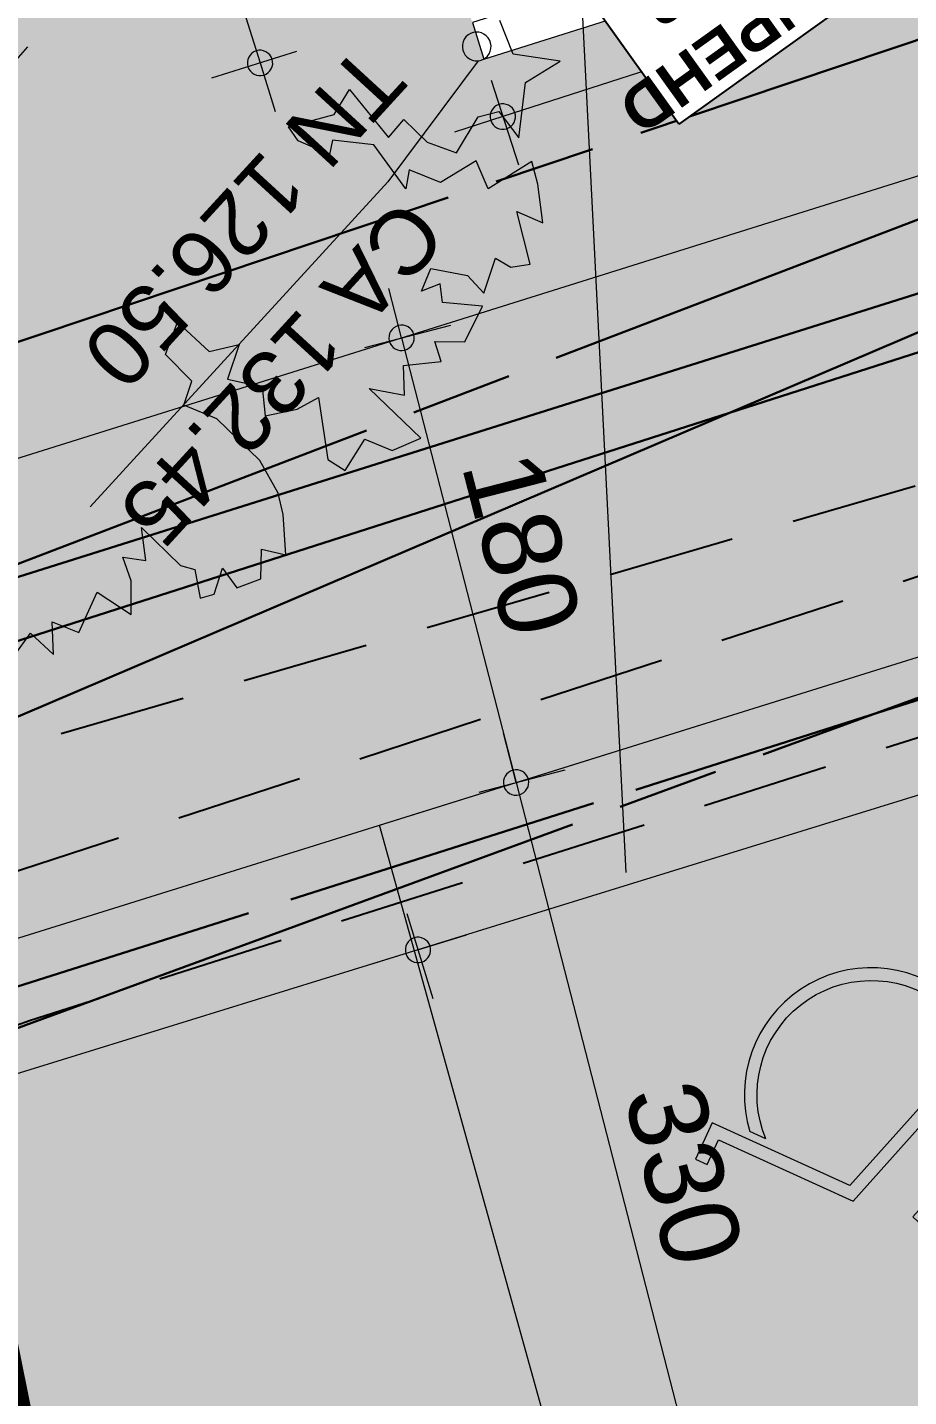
# Model space of a CAD drawing. Header units: metres. Extents: x -2858 to 512, y -1995 to 1252.
# Drawn here: x -430.03 to -426.57, y -145.62 to -140.23 of the extents above; entities that cross this region are included whole.
import ezdxf
from ezdxf.enums import TextEntityAlignment as Align
from ezdxf.lldxf.tags import DXFTag

# ---------------------------------------------------------------- set-up
doc = ezdxf.new("R2010")
doc.units = ezdxf.units.M
for name, pattern in [('AEP-3', [3.3, 2.5, -0.2, 0.4, -0.2]), ('CACHEX2', [0.75, 0.5, -0.25]), ('EU-160', [1.425, 1.25, -0.175])]:
    doc.linetypes.add(name, pattern=pattern)
doc.layers.add('03-HCH-15x30-0 à 10cm', color=7, linetype='Continuous', lineweight=0, true_color=0xb3ffff)
for name, color, linetype, lineweight in [('05.2-EP-400PVC', 5, 'Continuous', 30), ('06-EU-160PVC', 24, 'EU-160', 30), ('07-AEP-BRT', 94, 'AEP-3', 30), ('11-TEL-PVC45X3', 6, 'Continuous', 30)]:
    doc.layers.add(name, color=color, linetype=linetype, lineweight=lineweight)
for name, color, linetype in [('07-AEP-TXT', 94, 'Continuous'), ('09-BT-4X35+TPC75', 1, 'CACHEX2'), ('Calque commun', 7, 'Continuous'), ('Textes', 7, 'Continuous')]:
    doc.layers.add(name, color=color, linetype=linetype)
doc.styles.add('ARIAL GRAS', font='arialbd.ttf')
doc.styles.add('Arial14', font='arial.ttf', dxfattribs={"height": 0.253339})
doc.styles.add('Arial18', font='arial.ttf', dxfattribs={"height": 0.309252})
tags = doc.linetypes.add('DOT2', pattern=[0.125, 0, -0.125]).pattern_tags.tags
tags[6:7] = [DXFTag(74, 4), DXFTag(75, 0), DXFTag(340, '0'), DXFTag(46, 1.0), DXFTag(50, 0.0), DXFTag(44, 0.0), DXFTag(45, 0.0)]
tags[4:5] = [DXFTag(74, 4), DXFTag(75, 0), DXFTag(340, '0'), DXFTag(46, 1.0), DXFTag(50, 0.0), DXFTag(44, 0.0), DXFTag(45, 0.0)]

# ---------------------------------------------------------------- blocks, each defined once
blk = doc.blocks.new('toitvilla68')
at = {"layer": 'Calque commun', "color": 16, "linetype": 'Continuous', "lineweight": 9}
mesh = blk.add_polyface(dxfattribs=at)
corners = [(-19.3559, -20.3653), (-25.9653, -20.3653), (-25.9653, -20.5153), (-19.3559, -20.5153)]
mesh.append_faces([[corners[k] for k in face] for face in [(0, 1, 2, 3)]], dxfattribs={"color": 16})
blk = doc.blocks.new('logoha01-3')
at = {"layer": 'Calque commun', "color": 6, "linetype": 'Continuous', "lineweight": 9}
for p, q in [((-0.1596, 0.8477), (-0.1189, 0.175)), ((-0.088, 0.4913), (-0.1048, 0.7655)), ((-0.088, 0.4913), (0.249, 0.4913)), ((0.249, 0.4913), (0.249, 0.4413)), ((-0.1669, 0.4712), (-0.1637, 0.4189)), ((-0.0719, 0.225), (-0.0849, 0.4413)), ((0.249, 0.4413), (-0.0849, 0.4413)), ((0.3593, 0.225), (-0.0719, 0.225)), ((0.5329, -0.331), (0.3593, 0.225)), ((-0.1189, 0.175), (0.3225, 0.175)), ((0.3225, 0.175), (0.5, -0.3936)), ((0.4062, -0.194), (0.4267, -0.2609)), ((0.6352, -0.299), (0.5329, -0.331)), ((0.6501, -0.3468), (0.6352, -0.299)), ((0.5, -0.3936), (0.6501, -0.3468))]:
    blk.add_line(p, q, dxfattribs=at)
at = {"layer": 'Calque commun', "color": 6, "linetype": 'Continuous', "lineweight": 9, "extrusion": (0, 0, -1)}
for centre, radius, start, end in [((0.0598, 0.8537), 0.1, 356.5381, 176.538), ((0.0581, 0.8522), 0.0984, 175.5861, 298.1951), ((0, -0.0003), 0.45, 205.4946, 68.661)]:
    blk.add_arc(centre, radius, start, end, dxfattribs=at)
at = {"layer": 'Calque commun', "color": 6, "linetype": 'Continuous', "lineweight": 9}
blk.add_arc((0.0001, -0.0002), 0.5001, 109.5038, 328.6263, dxfattribs=at)
blk = doc.blocks.new('new40')
at = {"layer": 'Calque commun', "color": 1, "linetype": 'Continuous', "lineweight": 9}
blk.add_arc((0, 0), 0.5, 0, 359.9994, dxfattribs=at)
blk = doc.blocks.new('DimLine4303')
at = {"layer": 'Calque commun', "color": 1, "linetype": 'Continuous', "lineweight": 9}
for p, q in [((32.1668, 104.9017), (37.8736, 101.5678)), ((37.7979, 101.4382), (37.9745, 101.7404)), ((37.8736, 101.5678), (38.0463, 101.4669))]:
    blk.add_line(p, q, dxfattribs=at)
at = {"layer": 'Calque commun', "color": 1, "linetype": 'Continuous', "lineweight": 9, "xscale": 0.1000000105423249, "yscale": 0.1000000105423249, "zscale": 0.1000000105423249, "rotation": 329.7060236864791}
blk.add_blockref('new40', (37.8736, 101.5678), dxfattribs=at)
blk = doc.blocks.new('new54')
at = {"layer": 'Calque commun', "color": 1, "linetype": 'Continuous', "lineweight": 9}
blk.add_arc((0, 0), 0.5, 0, 359.9994, dxfattribs=at)
blk = doc.blocks.new('DimLine4345')
at = {"layer": 'Calque commun', "color": 1, "linetype": 'Continuous', "lineweight": 9}
for p, q in [((38.3539, 100.7151), (38.456, 100.8871)), ((38.2249, 100.7916), (38.526, 100.6131)), ((33.7633, 92.9739), (38.3539, 100.7151))]:
    blk.add_line(p, q, dxfattribs=at)
at = {"layer": 'Calque commun', "color": 1, "linetype": 'Continuous', "lineweight": 9, "xscale": 0.1000000013967708, "yscale": 0.1000000013967708, "zscale": 0.1000000013967708, "rotation": 59.33157074804234}
blk.add_blockref('new54', (38.3539, 100.7151), dxfattribs=at)
blk = doc.blocks.new('new343')
at = {"layer": 'Calque commun', "color": 1, "linetype": 'Continuous', "lineweight": 9}
blk.add_arc((0, 0), 0.5, 0, 359.9994, dxfattribs=at)
blk = doc.blocks.new('new344')
at = {"layer": 'Calque commun', "color": 1, "linetype": 'Continuous', "lineweight": 9}
blk.add_arc((0, 0), 0.5, 0, 359.9994, dxfattribs=at)
blk = doc.blocks.new('DimLine7004')
at = {"layer": 'Calque commun', "color": 1, "linetype": 'Continuous', "lineweight": 9}
for p, q in [((36.1733, 105.9531), (36.3536, 106.2531)), ((36.2506, 106.0816), (36.0791, 106.1846)), ((36.2506, 106.0816), (40.5388, 103.5059)), ((40.4616, 103.3773), (40.6418, 103.6774)), ((40.5388, 103.5059), (40.7103, 103.403))]:
    blk.add_line(p, q, dxfattribs=at)
at = {"layer": 'Calque commun', "color": 1, "linetype": 'Continuous', "lineweight": 9, "xscale": 0.1000000008769844, "yscale": 0.1000000008769844, "zscale": 0.1000000008769844, "rotation": 329.0091859696225}
for name, p in [('new343', (36.2506, 106.0816)), ('new344', (40.5388, 103.5059))]:
    blk.add_blockref(name, p, dxfattribs=at)
at = {"layer": 'Calque commun', "color": 1, "linetype": 'Continuous', "lineweight": 9, "style": 'Arial18'}
blk.add_text('500', height=0.30925, rotation=329.0092, dxfattribs=at).set_placement((38.3998, 104.8024), align=Align.BOTTOM_CENTER)
blk = doc.blocks.new('new345')
at = {"layer": 'Calque commun', "color": 1, "linetype": 'Continuous', "lineweight": 9}
blk.add_arc((0, 0), 0.5, 0, 359.9994, dxfattribs=at)
blk = doc.blocks.new('DimLine7012')
at = {"layer": 'Calque commun', "color": 1, "linetype": 'Continuous', "lineweight": 9}
for p, q in [((40.4616, 103.3773), (40.6418, 103.6774)), ((40.5388, 103.5059), (40.3674, 103.6089)), ((40.5388, 103.5059), (44.8625, 100.909))]:
    blk.add_line(p, q, dxfattribs=at)
at = {"layer": 'Calque commun', "color": 1, "linetype": 'Continuous', "lineweight": 9, "xscale": 0.1000000053253359, "yscale": 0.1000000053253359, "zscale": 0.1000000053253359, "rotation": 329.0092148889698}
blk.add_blockref('new345', (40.5388, 103.5059), dxfattribs=at)
blk = doc.blocks.new('new347')
at = {"layer": 'Calque commun', "color": 1, "linetype": 'Continuous', "lineweight": 9}
blk.add_arc((0, 0), 0.5, 0, 359.9994, dxfattribs=at)
blk = doc.blocks.new('new348')
at = {"layer": 'Calque commun', "color": 1, "linetype": 'Continuous', "lineweight": 9}
blk.add_arc((0, 0), 0.5, 0, 359.9994, dxfattribs=at)
blk = doc.blocks.new('DimLine7022')
at = {"layer": 'Calque commun', "color": 1, "linetype": 'Continuous', "lineweight": 9}
for p, q in [((39.7905, 103.3542), (39.9015, 103.5206)), ((39.9153, 103.271), (39.6241, 103.4652)), ((38.7879, 101.8517), (39.7905, 103.3542)), ((38.9128, 101.7685), (38.6215, 101.9627)), ((38.7879, 101.8517), (38.6769, 101.6853))]:
    blk.add_line(p, q, dxfattribs=at)
at = {"layer": 'Calque commun', "color": 1, "linetype": 'Continuous', "lineweight": 9, "xscale": 0.1000000003529191, "yscale": 0.1000000003529191, "zscale": 0.1000000003529191, "rotation": 56.28603638625923}
for name, p in [('new348', (39.7905, 103.3542)), ('new347', (38.7879, 101.8517))]:
    blk.add_blockref(name, p, dxfattribs=at)
at = {"layer": 'Calque commun', "color": 1, "linetype": 'Continuous', "lineweight": 9, "style": 'Arial18'}
blk.add_text('180', height=0.30925, rotation=56.286, dxfattribs=at).set_placement((39.2809, 102.6085), align=Align.BOTTOM_CENTER)
blk = doc.blocks.new('new349')
at = {"layer": 'Calque commun', "color": 1, "linetype": 'Continuous', "lineweight": 9}
blk.add_arc((0, 0), 0.5, 0, 359.9994, dxfattribs=at)
blk = doc.blocks.new('new350')
at = {"layer": 'Calque commun', "color": 1, "linetype": 'Continuous', "lineweight": 9}
blk.add_arc((0, 0), 0.5, 0, 359.9994, dxfattribs=at)
blk = doc.blocks.new('DimLine7030')
at = {"layer": 'Calque commun', "color": 1, "linetype": 'Continuous', "lineweight": 9}
for p, q in [((41.627, 106.1064), (41.738, 106.2728)), ((39.7905, 103.3542), (41.627, 106.1064)), ((41.477, 106.1064), (41.827, 106.1064)), ((39.9153, 103.271), (39.6241, 103.4652)), ((39.7905, 103.3542), (39.6795, 103.1879))]:
    blk.add_line(p, q, dxfattribs=at)
at = {"layer": 'Calque commun', "color": 1, "linetype": 'Continuous', "lineweight": 9, "xscale": 0.1000000044827411, "yscale": 0.1000000044827411, "zscale": 0.1000000044827411, "rotation": 56.28604053114486}
for name, p in [('new350', (41.627, 106.1064)), ('new349', (39.7905, 103.3542))]:
    blk.add_blockref(name, p, dxfattribs=at)
at = {"layer": 'Calque commun', "color": 1, "linetype": 'Continuous', "lineweight": 9, "style": 'Arial18'}
blk.add_text('330', height=0.30925, rotation=56.286, dxfattribs=at).set_placement((40.7004, 104.7359), align=Align.BOTTOM_CENTER)
blk = doc.blocks.new('arb5')
at = {"layer": 'Calque commun', "color": 0, "linetype": 'ByBlock', "lineweight": -2}
for p, q in [((0.5471, 1.1695), (0.5453, 1.0957)), ((0.5765, 1.1565), (0.5471, 1.1695)), ((0.587, 1.1277), (0.5765, 1.1565)), ((0.7301, 1.1483), (0.7012, 1.1181)), ((0.7426, 1.1256), (0.7301, 1.1483)), ((0.7656, 1.146), (0.7426, 1.1256)), ((0.7891, 1.134), (0.7656, 1.146)), ((0.3387, 1.1317), (0.3079, 1.0847)), ((0.3544, 1.1189), (0.3387, 1.1317)), ((0.4432, 1.1359), (0.4037, 1.1244)), ((0.4638, 1.113), (0.4432, 1.1359)), ((0.4747, 1.1318), (0.4638, 1.113)), ((0.504, 1.1059), (0.4747, 1.1318)), ((0.6245, 1.1345), (0.587, 1.1277)), ((0.6282, 1.1136), (0.6245, 1.1345)), ((0.7842, 1.1095), (0.7891, 1.134)), ((0.3582, 1.1012), (0.3544, 1.1189)), ((0.3929, 1.1166), (0.3582, 1.1012)), ((0.3908, 1.0919), (0.3929, 1.1166)), ((0.4037, 1.1244), (0.429, 1.0916)), ((0.5259, 1.1274), (0.504, 1.1059)), ((0.5453, 1.0957), (0.5259, 1.1274)), ((0.7012, 1.1181), (0.6884, 1.0993)), ((0.8099, 1.1212), (0.7842, 1.1095)), ((0.8225, 1.1132), (0.8099, 1.1212)), ((0.2983, 1.1123), (0.2724, 1.0819)), ((0.3079, 1.0847), (0.2983, 1.1123)), ((0.5876, 1.0636), (0.6282, 1.1136)), ((0.8046, 1.0894), (0.8225, 1.1132)), ((0.411, 1.0591), (0.3908, 1.0919)), ((0.429, 1.0916), (0.4163, 1.0768)), ((0.6884, 1.0993), (0.6763, 1.0628)), ((0.8115, 1.0755), (0.8046, 1.0894)), ((0.2724, 1.0819), (0.2593, 1.0614)), ((0.4163, 1.0768), (0.4348, 1.0679)), ((0.8099, 1.0195), (0.8115, 1.0755)), ((0.2593, 1.0614), (0.3105, 1.0472)), ((0.4348, 1.0679), (0.411, 1.0591)), ((0.6112, 1.0555), (0.5876, 1.0636)), ((0.6763, 1.0628), (0.6746, 1.0009)), ((0.8832, 1.0722), (0.8574, 1.0487)), ((0.8899, 1.0307), (0.8832, 1.0722)), ((0.3105, 1.0472), (0.2976, 1.0186)), ((0.6386, 1.0356), (0.6112, 1.0555)), ((0.8318, 1.0458), (0.8099, 1.0195)), ((0.8454, 1.026), (0.8318, 1.0458)), ((0.8574, 1.0487), (0.8454, 1.026)), ((0.9334, 1.045), (0.8899, 1.0307)), ((0.9439, 1.0173), (0.9334, 1.045)), ((0.2504, 1.0348), (0.2037, 1.0016)), ((0.2442, 1.0013), (0.2504, 1.0348)), ((0.6187, 1.0132), (0.6386, 1.0356)), ((0.9677, 1.0408), (0.9439, 1.0173)), ((0.9675, 1.0084), (0.9677, 1.0408)), ((0.2976, 1.0186), (0.3388, 1.0065)), ((0.1632, 1.0129), (0.1908, 0.9722)), ((0.2037, 1.0016), (0.1632, 1.0129)), ((0.3388, 1.0065), (0.3512, 0.974)), ((0.637, 0.9815), (0.6187, 1.0132)), ((0.9962, 1.0121), (0.9675, 1.0084)), ((0.2627, 0.9893), (0.2442, 1.0013)), ((0.3053, 0.998), (0.2627, 0.9893)), ((0.3177, 0.9683), (0.3053, 0.998)), ((0.6746, 1.0009), (0.6873, 0.9662)), ((0.3512, 0.974), (0.3682, 0.9845)), ((0.3682, 0.9845), (0.3568, 0.9295)), ((0.6026, 0.966), (0.637, 0.9815)), ((0.1908, 0.9722), (0.1745, 0.9388)), ((0.3166, 0.9348), (0.3177, 0.9683)), ((0.6289, 0.9481), (0.6026, 0.966)), ((0.6873, 0.9662), (0.6636, 0.9557)), ((0.6285, 0.9036), (0.6289, 0.9481)), ((0.6636, 0.9557), (0.6613, 0.9171)), ((0.3411, 0.9355), (0.3166, 0.9348)), ((0.3318, 0.8725), (0.3411, 0.9355)), ((0.3568, 0.9295), (0.3821, 0.8949)), ((0.6613, 0.9171), (0.6285, 0.9036)), ((0.3821, 0.8949), (0.3951, 0.9027)), ((0.3951, 0.9027), (0.4067, 0.8691)), ((0.3614, 0.8782), (0.3318, 0.8725)), ((0.4026, 0.8522), (0.3614, 0.8782)), ((0.4067, 0.8691), (0.4026, 0.8522)), ((0.5602, 0.5987), (0.5236, 0.5982))]:
    blk.add_line(p, q, dxfattribs=at)

msp = doc.modelspace()

# ---------------------------------------------------------------- hatches: boundary and pattern name
at = {"layer": 'Calque commun', "linetype": 'Continuous', "lineweight": 9}
msp.add_hatch(color=41, dxfattribs=at).paths.add_polyline_path([(-422.4855, -136.6164), (-418.259, -135.2843), (-418.1957, -135.5785), (-417.3092, -135.2991), (-417.3725, -135.0049), (-416.1817, -134.6297), (-415.6263, -136.453), (-417.8224, -137.1421), (-417.5521, -137.9992), (-414.2421, -136.9959), (-413.7123, -138.672), (-407.2048, -136.6069), (-416.3215, -108.1295), (-426.7356, -111.4971), (-426.3226, -112.8114), (-436.5768, -115.9928), (-437.3848, -114.3529), (-430.2877, -112.2072), (-430.5834, -111.3044), (-430.1389, -111.173), (-431.2207, -107.7393), (-425.0733, -105.8202), (-424.1341, -108.7691), (-416.7589, -106.3802), (-421.2601, -86.9562), (-419.855, -87.0412), (-415.3275, -106.9706), (-405.4636, -137.7871), (-414.9354, -140.6742), (-415.3678, -139.2557), (-423.8691, -141.8908), (-422.9913, -145.0736), (-429.697, -147.1526), (-430.487, -143.9411), (-430.8647, -142.1729), (-418.9834, -138.4479), (-419.3653, -137.237), (-422.009, -138.1285)])
h = msp.add_hatch(color=71, dxfattribs=at)
h.paths.add_polyline_path([(-430.873, -142.1755), (-418.9834, -138.4479), (-419.0757, -138.1552), (-419.3653, -137.237), (-422.009, -138.1285), (-422.128, -137.744), (-422.015, -138.1408), (-422.0154, -138.1409), (-421.9338, -138.3669), (-428.2376, -140.3537), (-428.3128, -140.1153), (-428.6032, -139.1937), (-429.1482, -139.3654), (-429.4276, -138.4789), (-429.4446, -138.4843), (-429.724, -137.5978), (-429.1765, -137.4253), (-428.8971, -138.3117), (-428.8826, -138.3072), (-432.368, -127.2485), (-426.0734, -125.2645), (-426.8691, -122.7401), (-420.6133, -120.7684), (-421.6165, -117.6414), (-415.3342, -115.7697), (-409.4283, -134.1671), (-409.4599, -134.177), (-409.3578, -134.3247), (-415.6391, -136.383), (-415.7162, -136.1384), (-415.7261, -136.1415), (-415.6263, -136.453), (-417.8224, -137.1421), (-417.6444, -137.7064), (-417.6444, -137.7064), (-417.5521, -137.9992), (-414.5106, -137.075), (-414.2421, -136.9959), (-413.7123, -138.672), (-411.1914, -137.8878), (-407.2048, -136.6069), (-416.3215, -108.1295), (-418.3622, -108.7894), (-418.3622, -108.7894), (-423.6907, -110.5125), (-423.6907, -110.5124), (-423.6907, -110.5125), (-423.6907, -110.5125), (-426.7356, -111.4971), (-426.3226, -112.8114), (-426.3623, -112.8461), (-436.5768, -115.9928), (-434.6073, -121.1814), (-433.6887, -123.7806), (-432.959, -129.2552)])
h.paths.add_polyline_path([(-422.5342, -136.3172), (-422.5205, -136.3653), (-416.3989, -134.436), (-416.4728, -134.4118)])

# ---------------------------------------------------------------- linework, layer by layer
at = {"layer": '03-HCH-15x30-0 à 10cm', "const_width": 0.2, "flags": 128}
msp.add_lwpolyline([(-429.7949, -147.2771), (-431.6882, -137.9204), (-432.5639, -130.7564), (-433.7424, -123.7939), (-436.5001, -116.5045), (-437.5283, -114.2215)], dxfattribs=at)
at = {"layer": '05.2-EP-400PVC', "flags": 128}
msp.add_lwpolyline([(-419.3466, -138.849), (-425.8275, -141.13), (-431.9995, -143.762), (-433.0643, -143.3883)], dxfattribs=at)
at = {"layer": '06-EU-160PVC', "flags": 128}
msp.add_lwpolyline([(-413.014, -136.3949), (-414.1941, -138.9512), (-430.9592, -144.2846)], dxfattribs=at)
at = {"layer": '07-AEP-BRT', "color": 3, "flags": 128}
for points in [[(-419.4901, -135.5054), (-418.8177, -138.0381), (-430.8855, -142.6507)], [(-430.2355, -144.2259), (-414.3663, -138.4062), (-415.1324, -136.2078)], [(-430.7481, -141.694), (-425.6599, -139.987), (-425.7825, -139.4813)]]:
    msp.add_lwpolyline(points, dxfattribs=at)
at = {"layer": '09-BT-4X35+TPC75', "flags": 128}
for points in [[(-417.1889, -135.1191), (-416.266, -137.6381, -0.392649), (-416.971, -139.2661), (-430.1213, -143.5639, 0.574954), (-430.5007, -145.3328, 0.38701)], [(-415.6413, -136.6294), (-415.148, -138.4592, -0.449028), (-416.0154, -139.6805), (-430.0267, -144.137, 0.651622), (-430.1717, -145.4773, 0.267943)], [(-421.8272, -138.3299), (-421.3683, -140.1722, -0.261356), (-421.9587, -140.7061), (-430.2478, -143.1094, 0.608335), (-430.6474, -145.2379, 0.344398)]]:
    msp.add_lwpolyline(points, format="xyb", dxfattribs=at)
at = {"layer": '11-TEL-PVC45X3', "flags": 128}
for points in [[(-430.9772, -142.9322), (-412.2457, -136.9327)], [(-424.387, -139.7064), (-424.1072, -140.5146), (-431.0917, -142.712)]]:
    msp.add_lwpolyline(points, dxfattribs=at)
at = {"layer": 'Calque commun', "color": 7, "linetype": 'Continuous', "lineweight": 9}
for p, q in [((-418.9834, -138.4479), (-430.873, -142.1755)), ((-430.5831, -143.971), (-415.5238, -139.2747)), ((-428.6484, -143.3676), (-415.6694, -139.3195)), ((-428.26, -140.3608), (-428.6152, -140.8372)), ((-428.6152, -140.8372), (-429.7869, -142.1156)), ((-427.7616, -146.5516), (-428.6484, -143.3676))]:
    msp.add_line(p, q, dxfattribs=at)
at = {"layer": 'Calque commun', "color": 9, "linetype": 'Continuous', "lineweight": 9}
msp.add_line((-427.6769, -143.5537), (-427.8853, -139.4556), dxfattribs=at)
at = {"layer": 'Calque commun', "color": 7, "linetype": 'Continuous', "lineweight": 18}
msp.add_arc((-428.2655, -140.3044), 0.0566, 318.1618, 318.1612, dxfattribs=at)

# ---------------------------------------------------------------- block references
at = {"layer": 'Calque commun', "color": 0, "linetype": 'ByBlock', "lineweight": -2}
for name, p, rotation in [('toitvilla68', (-440.5766, -165.5954), 197.4933286152844), ('logoha01-3', (-426.7117, -144.429), 228.1617603435354)]:
    msp.add_blockref(name, p, dxfattribs=dict(at, rotation=rotation))
at = {"layer": 'Calque commun', "color": 1, "linetype": 'Continuous', "lineweight": 9, "rotation": 228.1617603435354}
for name in ['DimLine4345', 'DimLine4303', 'DimLine7004', 'DimLine7022', 'DimLine7012', 'DimLine7030']:
    msp.add_blockref(name, (-478.5712, -44.6144), dxfattribs=at)
at = {"layer": 'Calque commun', "color": 64, "linetype": 'DOT2', "lineweight": 18, "xscale": 3.81469721371369, "yscale": 3.814696974833699, "zscale": 3.814697265625, "rotation": 227.4939527206938}
msp.add_blockref('arb5', (-430.3647, -137.292), dxfattribs=at)

# ---------------------------------------------------------------- texts
at = {"layer": 'Textes', "color": 5, "linetype": 'ByBlock', "lineweight": -2}
for s, height, style, p in [('TN 126.50', 0.25334, 'Arial14', (-428.7737, -140.2301)), ('CA 132.45', 0.25335, 'Arial18', (-428.6152, -140.8372))]:
    msp.add_text(s, height=height, rotation=227.4939, dxfattribs=dict(at, style=style)).set_placement(p, align=Align.BOTTOM_LEFT)

# ---------------------------------------------------------------- next in the draw order: texts
at = {"layer": '07-AEP-TXT', "insert": (-427.2547, -140.1015), "char_height": 0.18, "attachment_point": 5, "rotation": 215.6298, "style": 'ARIAL GRAS', "bg_fill": 19, "box_fill_scale": 1.25, "bg_fill_color": 256, "bg_fill_transparency": 0}
msp.add_mtext_dynamic_manual_height_columns('{\\C3;BRNPEHD 25/32}', width=0.851215, gutter_width=4.5, heights=[0], dxfattribs=at)

doc.saveas('drawing.dxf')
